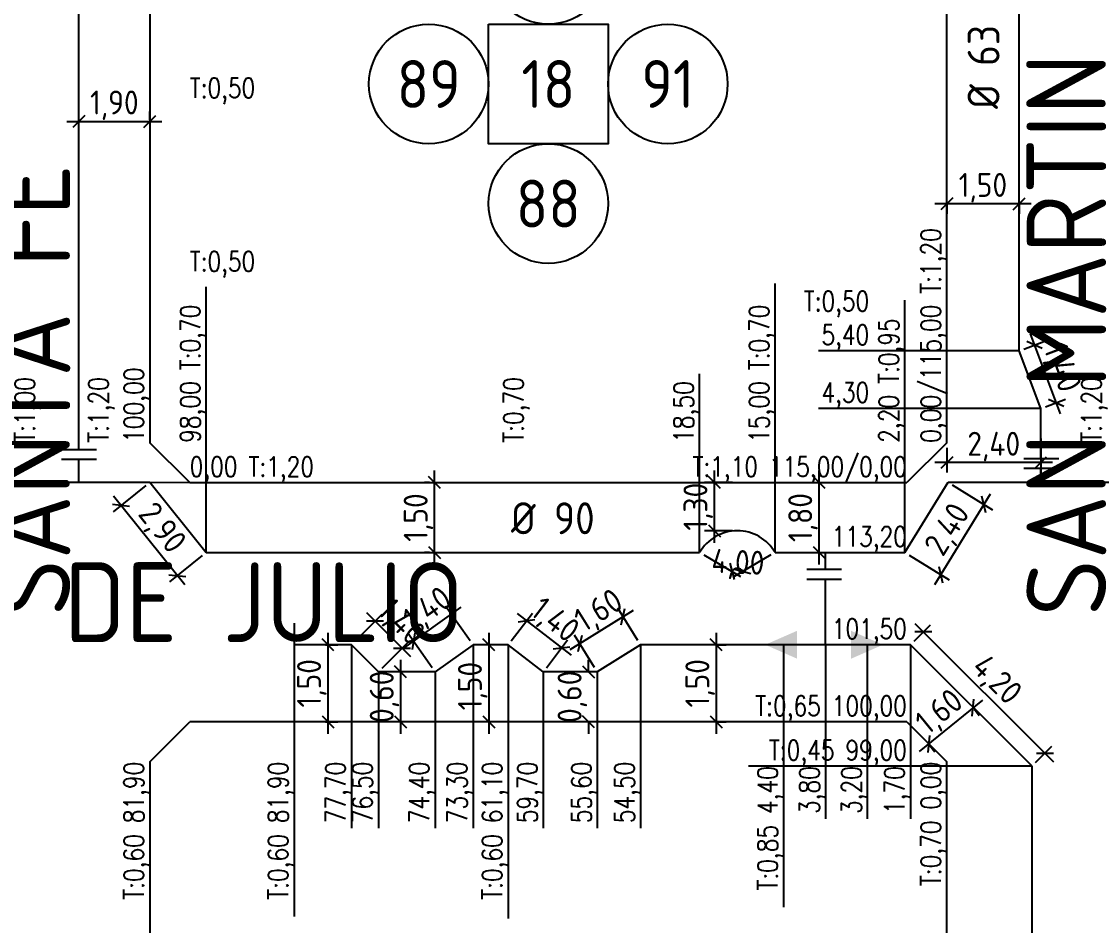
# Model space of a CAD drawing. Extents: x -48 to 13651, y -112 to 3468.
# Drawn here: x 1626.1 to 1760, y 1833.6 to 1947 of the extents above; entities that cross this region are included whole.
import ezdxf
from ezdxf.enums import TextEntityAlignment as Align

# ---------------------------------------------------------------- set-up
doc = ezdxf.new("R2010")
doc.units = 0
doc.header["$LTSCALE"] = 6
doc.header["$MEASUREMENT"] = 0
doc.linetypes.add('HIDDEN', pattern=[0.375, 0.25, -0.125])
doc.layers.get('0').update_dxf_attribs({"linetype": 'CONTINUOUS'})
doc.layers.get('DEFPOINTS').update_dxf_attribs({"linetype": 'CONTINUOUS'})
for name, color, linetype in [('50', 41, 'CONTINUOUS'), ('63', 171, 'CONTINUOUS'), ('90', 11, 'CONTINUOUS'), ('AMPLIACIONES', 2, 'CONTINUOUS'), ('CAS', 7, 'CONTINUOUS'), ('CAÑERIA SIN CROQUIS', 210, 'HIDDEN'), ('COTA', 2, 'CONTINUOUS'), ('MANZANAS', 7, 'CONTINUOUS'), ('NUMERO-CROQUIS', 13, 'CONTINUOUS'), ('NUMERO-MANZANA', 4, 'CONTINUOUS'), ('PROGRESIVA', 60, 'CONTINUOUS'), ('REDUCCIONES', 13, 'CONTINUOUS'), ('TXTDIAMETRO', 7, 'CONTINUOUS')]:
    doc.layers.add(name, color=color, linetype=linetype)
doc.layers.add('ATENCION', color=7, linetype='CONTINUOUS', plot=False)
doc.styles.add('ABADIMTCONDE', font='isocp.shx')
doc.styles.add('GEOSLAB703LTBT', font='isocp.shx', dxfattribs={"width": 0.9, "height": 8})
doc.styles.add('ROMANS', font='romans.shx', dxfattribs={"width": 0.8, "height": 2.5})
doc.dimstyles.new('COTA02', dxfattribs={"dimtxt": 3, "dimasz": 1.5, "dimexe": 1.25, "dimexo": 0.625, "dimgap": 0.3, "dimtad": 1, "dimtoh": 1, "dimdsep": 46, "dimlunit": 6, "dimtxsty": 'ABADIMTCONDE', "dimblk1": 'OBLIQUE', "dimblk2": 'OBLIQUE', "dimsah": 1, "dimcen": 2.5, "dimdle": 1.5, "dimclrd": 60, "dimclre": 60, "dimclrt": 256, "dimadec": 0, "dimazin": 0, "dimtfac": 1, "dimtix": 1, "dimtofl": 0, "dimtmove": 0, "dimatfit": 0, "dimldrblk": 'OBLIQUE', "dimfxl": 1, "dimtolj": 1, "dimtzin": 0, "dimarcsym": 0})

# ---------------------------------------------------------------- blocks, each defined once
blk = doc.blocks.new('CUPLARED')
at = {"layer": 'REDUCCIONES'}
blk.add_lwpolyline([(4, 0, 0, 3.5, 0), (0, 0, 3.5, 3.5, 0)], format="xyseb", dxfattribs=at)
blk = doc.blocks.new('_OBLIQUE')
at = {"color": 0, "linetype": 'ByBlock'}
blk.add_line((-0.5, -0.5), (0.5, 0.5), dxfattribs=at)
blk = doc.blocks.new('*D386')
at = {"layer": 'COTA', "color": 60, "lineweight": -2, "transparency": 16777216}
for p, q in [((1726.22, 1878.89), (1726.22, 1890.65)), ((1726.32, 1889.15), (1727.47, 1889.15)), ((1726.32, 1880.39), (1727.47, 1880.39))]:
    blk.add_line(p, q, dxfattribs=at)
at = {"layer": 'DEFPOINTS', "color": 0, "transparency": 16777216}
for p in [(1725.7, 1889.15), (1726.22, 1889.15), (1725.7, 1880.39)]:
    blk.add_point(p, dxfattribs=at)
at = {"layer": 'COTA', "color": 60, "lineweight": -2, "transparency": 16777216, "xscale": 1.5, "yscale": 1.5, "zscale": 1.5}
for p, rotation in [((1726.22, 1889.15), 90), ((1726.22, 1880.39), 270)]:
    blk.add_blockref('_OBLIQUE', p, dxfattribs=dict(at, rotation=rotation))
at = {"layer": 'COTA', "transparency": 16777216, "insert": (1724.2, 1884.77), "char_height": 3, "attachment_point": 5, "rotation": 90, "style": 'ABADIMTCONDE'}
blk.add_mtext('\\A1;1,80', dxfattribs=at)
blk = doc.blocks.new('*D387')
at = {"layer": 'COTA', "color": 60, "lineweight": -2, "transparency": 16777216}
for p, q in [((1742.93, 1888.85), (1747.97, 1885.75)), ((1747.69, 1887.68), (1740.68, 1876.33)), ((1737.5, 1880.06), (1742.54, 1876.95))]:
    blk.add_line(p, q, dxfattribs=at)
at = {"layer": 'DEFPOINTS', "color": 0, "transparency": 16777216}
for p in [(1742.4, 1889.18), (1736.97, 1880.39), (1741.47, 1877.61)]:
    blk.add_point(p, dxfattribs=at)
at = {"layer": 'COTA', "color": 60, "lineweight": -2, "transparency": 16777216, "xscale": 1.5, "yscale": 1.5, "zscale": 1.5}
for p, rotation in [((1746.9, 1886.41), 58.31631668553894), ((1741.47, 1877.61), 238.3163166855389)]:
    blk.add_blockref('_OBLIQUE', p, dxfattribs=dict(at, rotation=rotation))
at = {"layer": 'COTA', "transparency": 16777216, "insert": (1742.51, 1883.15), "char_height": 3, "attachment_point": 5, "rotation": 58.3163, "style": 'ABADIMTCONDE'}
blk.add_mtext('\\A1;2,40', dxfattribs=at)
blk = doc.blocks.new('*D390')
at = {"layer": 'COTA', "color": 60, "lineweight": -2, "transparency": 16777216}
for p, q in [((1713.08, 1881.61), (1713.08, 1890.65)), ((1715.34, 1889.15), (1711.83, 1889.15)), ((1715.34, 1883.11), (1711.83, 1883.11))]:
    blk.add_line(p, q, dxfattribs=at)
at = {"layer": 'DEFPOINTS', "color": 0, "transparency": 16777216}
for p in [(1713.08, 1889.15), (1715.96, 1889.15), (1715.96, 1883.11)]:
    blk.add_point(p, dxfattribs=at)
at = {"layer": 'COTA', "color": 60, "lineweight": -2, "transparency": 16777216, "xscale": 1.5, "yscale": 1.5, "zscale": 1.5}
for p, rotation in [((1713.08, 1889.15), 90), ((1713.08, 1883.11), 270)]:
    blk.add_blockref('_OBLIQUE', p, dxfattribs=dict(at, rotation=rotation))
at = {"layer": 'COTA', "transparency": 16777216, "insert": (1711.05, 1886.13), "char_height": 3, "attachment_point": 5, "rotation": 90, "style": 'ABADIMTCONDE'}
blk.add_mtext('\\A1;1,30', dxfattribs=at)
blk = doc.blocks.new('*D391')
at = {"layer": 'COTA', "color": 60, "lineweight": -2, "transparency": 16777216}
for p, q in [((1677.97, 1878.89), (1677.97, 1890.65)), ((1677.34, 1889.15), (1676.72, 1889.15)), ((1677.34, 1880.39), (1676.72, 1880.39))]:
    blk.add_line(p, q, dxfattribs=at)
at = {"layer": 'DEFPOINTS', "color": 0, "transparency": 16777216}
for p in [(1677.97, 1889.15), (1677.97, 1889.15), (1677.97, 1880.39)]:
    blk.add_point(p, dxfattribs=at)
at = {"layer": 'COTA', "color": 60, "lineweight": -2, "transparency": 16777216, "xscale": 1.5, "yscale": 1.5, "zscale": 1.5}
for p, rotation in [((1677.97, 1889.15), 90), ((1677.97, 1880.39), 270)]:
    blk.add_blockref('_OBLIQUE', p, dxfattribs=dict(at, rotation=rotation))
at = {"layer": 'COTA', "transparency": 16777216, "insert": (1675.94, 1884.77), "char_height": 3, "attachment_point": 5, "rotation": 90, "style": 'ABADIMTCONDE'}
blk.add_mtext('\\A1;1,50', dxfattribs=at)
blk = doc.blocks.new('*D392')
at = {"layer": 'COTA', "color": 60, "lineweight": -2, "transparency": 16777216}
for p, q in [((1641.75, 1888.79), (1637.64, 1885.49)), ((1646.63, 1876.31), (1637.68, 1887.44)), ((1648.82, 1879.99), (1644.72, 1876.69))]:
    blk.add_line(p, q, dxfattribs=at)
at = {"layer": 'DEFPOINTS', "color": 0, "transparency": 16777216}
for p in [(1642.23, 1889.18), (1638.62, 1886.27), (1649.31, 1880.39)]:
    blk.add_point(p, dxfattribs=at)
at = {"layer": 'COTA', "color": 60, "lineweight": -2, "transparency": 16777216, "xscale": 1.5, "yscale": 1.5, "zscale": 1.5}
for p, rotation in [((1638.62, 1886.27), 128.8144138170572), ((1645.69, 1877.48), 308.8144138170572)]:
    blk.add_blockref('_OBLIQUE', p, dxfattribs=dict(at, rotation=rotation))
at = {"layer": 'COTA', "transparency": 16777216, "insert": (1643.59, 1883.31), "char_height": 3, "attachment_point": 5, "rotation": 308.8144, "style": 'ABADIMTCONDE'}
blk.add_mtext('\\A1;2,90', dxfattribs=at)
blk = doc.blocks.new('*D393')
at = {"layer": 'COTA', "color": 60, "lineweight": -2, "transparency": 16777216}
for p, q in [((1711.76, 1880.07), (1716.37, 1877.38)), ((1720.17, 1880.07), (1715.56, 1877.38))]:
    blk.add_line(p, q, dxfattribs=at)
blk.add_arc((1715.96, 1877.62), 0.78, 30.2768, 149.7232, dxfattribs=at)
at = {"layer": 'DEFPOINTS', "color": 0, "transparency": 16777216}
for p in [(1711.22, 1880.39), (1720.71, 1880.39), (1716.23, 1878.35), (1715.96, 1877.62)]:
    blk.add_point(p, dxfattribs=at)
at = {"layer": 'COTA', "color": 60, "lineweight": -2, "transparency": 16777216, "xscale": 1.5, "yscale": 1.5, "zscale": 1.5}
for p, rotation in [((1715.29, 1878.01), 239.7231816192588), ((1716.64, 1878.01), 300.2768183807389)]:
    blk.add_blockref('_OBLIQUE', p, dxfattribs=dict(at, rotation=rotation))
at = {"layer": 'COTA', "transparency": 16777216, "insert": (1716.02, 1878.86), "char_height": 3, "attachment_point": 5, "rotation": 357.4623, "style": 'ABADIMTCONDE'}
blk.add_mtext('\\A1;4,00', dxfattribs=at)
blk = doc.blocks.new('*D394')
at = {"layer": 'COTA', "color": 60, "lineweight": -2, "transparency": 16777216}
for p, q in [((1633.33, 1934.65), (1633.33, 1935.7)), ((1642.23, 1934.65), (1642.23, 1935.7)), ((1631.83, 1934.45), (1643.73, 1934.45))]:
    blk.add_line(p, q, dxfattribs=at)
at = {"layer": 'DEFPOINTS', "color": 0, "transparency": 16777216}
for p in [(1633.33, 1934.02), (1642.23, 1934.45), (1642.23, 1934.02)]:
    blk.add_point(p, dxfattribs=at)
at = {"layer": 'COTA', "color": 60, "lineweight": -2, "transparency": 16777216, "xscale": 1.5, "yscale": 1.5, "zscale": 1.5, "rotation": 180}
blk.add_blockref('_OBLIQUE', (1633.33, 1934.45), dxfattribs=at)
at = {"layer": 'COTA', "color": 60, "lineweight": -2, "transparency": 16777216, "xscale": 1.5, "yscale": 1.5, "zscale": 1.5}
blk.add_blockref('_OBLIQUE', (1642.23, 1934.45), dxfattribs=at)
at = {"layer": 'COTA', "transparency": 16777216, "insert": (1637.78, 1936.47), "char_height": 3, "attachment_point": 5, "style": 'ABADIMTCONDE'}
blk.add_mtext('\\A1;1,90', dxfattribs=at)
blk = doc.blocks.new('*D404')
at = {"layer": 'COTA', "color": 60, "lineweight": -2, "transparency": 16777216}
for p, q in [((1752.81, 1924.11), (1740.73, 1924.11)), ((1742.23, 1924.12), (1742.23, 1922.86)), ((1751.31, 1924.12), (1751.31, 1922.86))]:
    blk.add_line(p, q, dxfattribs=at)
at = {"layer": 'DEFPOINTS', "color": 0, "transparency": 16777216}
for p in [(1742.23, 1924.74), (1751.31, 1924.74), (1742.23, 1924.11)]:
    blk.add_point(p, dxfattribs=at)
at = {"layer": 'COTA', "color": 60, "lineweight": -2, "transparency": 16777216, "xscale": 1.5, "yscale": 1.5, "zscale": 1.5, "rotation": 180}
blk.add_blockref('_OBLIQUE', (1742.23, 1924.11), dxfattribs=at)
at = {"layer": 'COTA', "color": 60, "lineweight": -2, "transparency": 16777216, "xscale": 1.5, "yscale": 1.5, "zscale": 1.5}
blk.add_blockref('_OBLIQUE', (1751.31, 1924.11), dxfattribs=at)
at = {"layer": 'COTA', "transparency": 16777216, "insert": (1746.77, 1926.13), "char_height": 3, "attachment_point": 5, "style": 'ABADIMTCONDE'}
blk.add_mtext('\\A1;1,50', dxfattribs=at)
blk = doc.blocks.new('*D405')
at = {"layer": 'COTA', "color": 60, "lineweight": -2, "transparency": 16777216}
for p, q in [((1752.71, 1907.8), (1756.48, 1897.77)), ((1751.9, 1905.89), (1754.41, 1906.84)), ((1754.61, 1898.67), (1757.12, 1899.62))]:
    blk.add_line(p, q, dxfattribs=at)
at = {"layer": 'DEFPOINTS', "color": 0, "transparency": 16777216}
for p in [(1751.31, 1905.67), (1755.95, 1899.18), (1754.02, 1898.45)]:
    blk.add_point(p, dxfattribs=at)
at = {"layer": 'COTA', "color": 60, "lineweight": -2, "transparency": 16777216, "xscale": 1.5, "yscale": 1.5, "zscale": 1.5}
for p, rotation in [((1753.24, 1906.4), 110.584282815248), ((1755.95, 1899.18), 290.5842828152481)]:
    blk.add_blockref('_OBLIQUE', p, dxfattribs=dict(at, rotation=rotation))
at = {"layer": 'COTA', "transparency": 16777216, "insert": (1756.49, 1903.5), "char_height": 3, "attachment_point": 5, "rotation": 290.5843, "style": 'ABADIMTCONDE'}
blk.add_mtext('\\A1;1,40', dxfattribs=at)
blk = doc.blocks.new('*D406')
at = {"layer": 'COTA', "color": 60, "lineweight": -2, "transparency": 16777216}
for p, q in [((1754.02, 1894.7), (1754.02, 1890.4)), ((1742.23, 1893.52), (1742.23, 1890.4)), ((1755.52, 1891.65), (1740.73, 1891.65))]:
    blk.add_line(p, q, dxfattribs=at)
at = {"layer": 'DEFPOINTS', "color": 0, "transparency": 16777216}
for p in [(1754.02, 1895.32), (1742.23, 1894.15), (1742.23, 1891.65)]:
    blk.add_point(p, dxfattribs=at)
at = {"layer": 'COTA', "color": 60, "lineweight": -2, "transparency": 16777216, "xscale": 1.5, "yscale": 1.5, "zscale": 1.5, "rotation": 180}
blk.add_blockref('_OBLIQUE', (1742.23, 1891.65), dxfattribs=at)
at = {"layer": 'COTA', "color": 60, "lineweight": -2, "transparency": 16777216, "xscale": 1.5, "yscale": 1.5, "zscale": 1.5}
blk.add_blockref('_OBLIQUE', (1754.02, 1891.65), dxfattribs=at)
at = {"layer": 'COTA', "transparency": 16777216, "insert": (1748.13, 1893.67), "char_height": 3, "attachment_point": 5, "style": 'ABADIMTCONDE'}
blk.add_mtext('\\A1;2,40', dxfattribs=at)
blk = doc.blocks.new('*D492')
at = {"layer": 'COTA', "color": 60, "lineweight": -2, "transparency": 16777216}
for p, q in [((1746.7, 1861.88), (1738.79, 1855.42)), ((1745.71, 1860.72), (1746.32, 1859.96)), ((1740.13, 1856.16), (1740.75, 1855.4))]:
    blk.add_line(p, q, dxfattribs=at)
at = {"layer": 'DEFPOINTS', "color": 0, "transparency": 16777216}
for p in [(1745.31, 1861.2), (1739.73, 1856.65), (1739.96, 1856.37)]:
    blk.add_point(p, dxfattribs=at)
at = {"layer": 'COTA', "color": 60, "lineweight": -2, "transparency": 16777216, "xscale": 1.5, "yscale": 1.5, "zscale": 1.5}
for p, rotation in [((1745.53, 1860.93), 39.25220894359737), ((1739.96, 1856.37), 219.2522089435974)]:
    blk.add_blockref('_OBLIQUE', p, dxfattribs=dict(at, rotation=rotation))
at = {"layer": 'COTA', "transparency": 16777216, "insert": (1741.46, 1860.22), "char_height": 3, "attachment_point": 5, "rotation": 39.2522, "style": 'ABADIMTCONDE'}
blk.add_mtext('\\A1;1,60', dxfattribs=at)
blk = doc.blocks.new('*D493')
at = {"layer": 'COTA', "color": 60, "lineweight": -2, "transparency": 16777216}
for p, q in [((1738.13, 1869.26), (1740.18, 1871.31)), ((1738.24, 1871.49), (1755.61, 1854.14)), ((1753.38, 1854.03), (1755.43, 1856.09))]:
    blk.add_line(p, q, dxfattribs=at)
at = {"layer": 'DEFPOINTS', "color": 0, "transparency": 16777216}
for p in [(1737.69, 1868.82), (1754.55, 1855.2), (1752.94, 1853.59)]:
    blk.add_point(p, dxfattribs=at)
at = {"layer": 'COTA', "color": 60, "lineweight": -2, "transparency": 16777216, "xscale": 1.5, "yscale": 1.5, "zscale": 1.5}
for p, rotation in [((1739.3, 1870.43), 135.0429686897552), ((1754.55, 1855.2), 315.0429686897552)]:
    blk.add_blockref('_OBLIQUE', p, dxfattribs=dict(at, rotation=rotation))
at = {"layer": 'COTA', "transparency": 16777216, "insert": (1748.35, 1864.25), "char_height": 3, "attachment_point": 5, "rotation": 315.043, "style": 'ABADIMTCONDE'}
blk.add_mtext('\\A1;4,20', dxfattribs=at)
blk = doc.blocks.new('*D494')
at = {"layer": 'COTA', "color": 60, "lineweight": -2, "transparency": 16777216}
for p, q in [((1713.31, 1870.32), (1713.31, 1857.65)), ((1713.41, 1868.82), (1714.56, 1868.82)), ((1713.41, 1859.15), (1714.56, 1859.15))]:
    blk.add_line(p, q, dxfattribs=at)
at = {"layer": 'DEFPOINTS', "color": 0, "transparency": 16777216}
for p in [(1712.78, 1868.82), (1712.78, 1859.15), (1713.31, 1859.15)]:
    blk.add_point(p, dxfattribs=at)
at = {"layer": 'COTA', "color": 60, "lineweight": -2, "transparency": 16777216, "xscale": 1.5, "yscale": 1.5, "zscale": 1.5}
for p, rotation in [((1713.31, 1868.82), 90), ((1713.31, 1859.15), 270)]:
    blk.add_blockref('_OBLIQUE', p, dxfattribs=dict(at, rotation=rotation))
at = {"layer": 'COTA', "transparency": 16777216, "insert": (1711.29, 1863.98), "char_height": 3, "attachment_point": 5, "rotation": 90, "style": 'ABADIMTCONDE'}
blk.add_mtext('\\A1;1,50', dxfattribs=at)
blk = doc.blocks.new('*D495')
at = {"layer": 'COTA', "color": 60, "lineweight": -2, "transparency": 16777216}
for p, q in [((1673.7, 1866.93), (1673.7, 1857.65)), ((1673.86, 1865.43), (1672.45, 1865.43)), ((1673.86, 1859.15), (1672.45, 1859.15))]:
    blk.add_line(p, q, dxfattribs=at)
at = {"layer": 'DEFPOINTS', "color": 0, "transparency": 16777216}
for p in [(1674.49, 1865.43), (1673.7, 1859.15), (1674.49, 1859.15)]:
    blk.add_point(p, dxfattribs=at)
at = {"layer": 'COTA', "color": 60, "lineweight": -2, "transparency": 16777216, "xscale": 1.5, "yscale": 1.5, "zscale": 1.5}
for p, rotation in [((1673.7, 1865.43), 90), ((1673.7, 1859.15), 270)]:
    blk.add_blockref('_OBLIQUE', p, dxfattribs=dict(at, rotation=rotation))
at = {"layer": 'COTA', "transparency": 16777216, "insert": (1671.68, 1862.29), "char_height": 3, "attachment_point": 5, "rotation": 90, "style": 'ABADIMTCONDE'}
blk.add_mtext('\\A1;0,60', dxfattribs=at)
blk = doc.blocks.new('*D496')
at = {"layer": 'COTA', "color": 60, "lineweight": -2, "transparency": 16777216}
for p, q in [((1684.78, 1870.32), (1684.78, 1857.65)), ((1686.1, 1868.82), (1683.53, 1868.82)), ((1686.1, 1859.15), (1683.53, 1859.15))]:
    blk.add_line(p, q, dxfattribs=at)
at = {"layer": 'DEFPOINTS', "color": 0, "transparency": 16777216}
for p in [(1686.72, 1868.82), (1684.78, 1859.15), (1686.72, 1859.15)]:
    blk.add_point(p, dxfattribs=at)
at = {"layer": 'COTA', "color": 60, "lineweight": -2, "transparency": 16777216, "xscale": 1.5, "yscale": 1.5, "zscale": 1.5}
for p, rotation in [((1684.78, 1868.82), 90), ((1684.78, 1859.15), 270)]:
    blk.add_blockref('_OBLIQUE', p, dxfattribs=dict(at, rotation=rotation))
at = {"layer": 'COTA', "transparency": 16777216, "insert": (1682.75, 1863.63), "char_height": 3, "attachment_point": 5, "rotation": 90, "style": 'ABADIMTCONDE'}
blk.add_mtext('\\A1;1,50', dxfattribs=at)
blk = doc.blocks.new('*D497')
at = {"layer": 'COTA', "color": 60, "lineweight": -2, "transparency": 16777216}
for p, q in [((1664.59, 1870.32), (1664.59, 1857.65)), ((1664.26, 1868.82), (1665.84, 1868.82)), ((1664.26, 1859.15), (1665.84, 1859.15))]:
    blk.add_line(p, q, dxfattribs=at)
at = {"layer": 'DEFPOINTS', "color": 0, "transparency": 16777216}
for p in [(1663.64, 1868.82), (1663.64, 1859.15), (1664.59, 1859.15)]:
    blk.add_point(p, dxfattribs=at)
at = {"layer": 'COTA', "color": 60, "lineweight": -2, "transparency": 16777216, "xscale": 1.5, "yscale": 1.5, "zscale": 1.5}
for p, rotation in [((1664.59, 1868.82), 90), ((1664.59, 1859.15), 270)]:
    blk.add_blockref('_OBLIQUE', p, dxfattribs=dict(at, rotation=rotation))
at = {"layer": 'COTA', "transparency": 16777216, "insert": (1662.56, 1863.98), "char_height": 3, "attachment_point": 5, "rotation": 90, "style": 'ABADIMTCONDE'}
blk.add_mtext('\\A1;1,50', dxfattribs=at)
blk = doc.blocks.new('*D498')
at = {"layer": 'COTA', "color": 60, "lineweight": -2, "transparency": 16777216}
for p, q in [((1667.98, 1869.26), (1671.38, 1872.66)), ((1669.44, 1872.84), (1674.95, 1867.34)), ((1671.37, 1865.87), (1674.77, 1869.28))]:
    blk.add_line(p, q, dxfattribs=at)
at = {"layer": 'DEFPOINTS', "color": 0, "transparency": 16777216}
for p in [(1667.54, 1868.82), (1673.89, 1868.4), (1670.93, 1865.43)]:
    blk.add_point(p, dxfattribs=at)
at = {"layer": 'COTA', "color": 60, "lineweight": -2, "transparency": 16777216, "xscale": 1.5, "yscale": 1.5, "zscale": 1.5}
for p, rotation in [((1670.5, 1871.78), 135.0429175225598), ((1673.89, 1868.4), 315.0429175225598)]:
    blk.add_blockref('_OBLIQUE', p, dxfattribs=dict(at, rotation=rotation))
at = {"layer": 'COTA', "transparency": 16777216, "insert": (1673.63, 1871.52), "char_height": 3, "attachment_point": 5, "rotation": 315.0429, "style": 'ABADIMTCONDE'}
blk.add_mtext('\\A1;1,40', dxfattribs=at)
blk = doc.blocks.new('*D499')
at = {"layer": 'COTA', "color": 60, "lineweight": -2, "transparency": 16777216}
for p, q in [((1674.1, 1868.38), (1681.29, 1873.51)), ((1682.43, 1869.32), (1679.34, 1873.65)), ((1677.68, 1865.94), (1674.6, 1870.27))]:
    blk.add_line(p, q, dxfattribs=at)
at = {"layer": 'DEFPOINTS', "color": 0, "transparency": 16777216}
for p in [(1680.07, 1872.64), (1682.79, 1868.82), (1678.05, 1865.43)]:
    blk.add_point(p, dxfattribs=at)
at = {"layer": 'COTA', "color": 60, "lineweight": -2, "transparency": 16777216, "xscale": 1.5, "yscale": 1.5, "zscale": 1.5}
for p, rotation in [((1680.07, 1872.64), 35.49712796038099), ((1675.32, 1869.25), 215.497127960381)]:
    blk.add_blockref('_OBLIQUE', p, dxfattribs=dict(at, rotation=rotation))
at = {"layer": 'COTA', "transparency": 16777216, "insert": (1677.22, 1873.09), "char_height": 3, "attachment_point": 5, "rotation": 35.4971, "style": 'ABADIMTCONDE'}
blk.add_mtext('\\A1;1,40', dxfattribs=at)
blk = doc.blocks.new('*D500')
at = {"layer": 'COTA', "color": 60, "lineweight": -2, "transparency": 16777216}
for p, q in [((1687.58, 1869.31), (1690.26, 1872.79)), ((1688.31, 1872.72), (1695.09, 1867.5)), ((1691.99, 1865.93), (1694.66, 1869.41))]:
    blk.add_line(p, q, dxfattribs=at)
at = {"layer": 'DEFPOINTS', "color": 0, "transparency": 16777216}
for p in [(1687.2, 1868.82), (1693.9, 1868.42), (1691.61, 1865.43)]:
    blk.add_point(p, dxfattribs=at)
at = {"layer": 'COTA', "color": 60, "lineweight": -2, "transparency": 16777216, "xscale": 1.5, "yscale": 1.5, "zscale": 1.5}
for p, rotation in [((1689.5, 1871.8), 142.4729547388051), ((1693.9, 1868.42), 322.4729547388051)]:
    blk.add_blockref('_OBLIQUE', p, dxfattribs=dict(at, rotation=rotation))
at = {"layer": 'COTA', "transparency": 16777216, "insert": (1692.93, 1871.72), "char_height": 3, "attachment_point": 5, "rotation": 322.473, "style": 'ABADIMTCONDE'}
blk.add_mtext('\\A1;1,40', dxfattribs=at)
blk = doc.blocks.new('*D501')
at = {"layer": 'COTA', "color": 60, "lineweight": -2, "transparency": 16777216}
for p, q in [((1697.29, 1865.43), (1697.29, 1866.93)), ((1696.66, 1865.43), (1696.04, 1865.43)), ((1696.66, 1859.15), (1696.04, 1859.15)), ((1697.29, 1859.15), (1697.29, 1857.65))]:
    blk.add_line(p, q, dxfattribs=at)
at = {"layer": 'DEFPOINTS', "color": 0, "transparency": 16777216}
for p in [(1697.29, 1865.43), (1697.29, 1859.15), (1697.29, 1859.15)]:
    blk.add_point(p, dxfattribs=at)
at = {"layer": 'COTA', "color": 60, "lineweight": -2, "transparency": 16777216, "xscale": 1.5, "yscale": 1.5, "zscale": 1.5}
for p, rotation in [((1697.29, 1865.43), 270), ((1697.29, 1859.15), 90)]:
    blk.add_blockref('_OBLIQUE', p, dxfattribs=dict(at, rotation=rotation))
at = {"layer": 'COTA', "transparency": 16777216, "insert": (1695.26, 1862.29), "char_height": 3, "attachment_point": 5, "rotation": 90, "style": 'ABADIMTCONDE'}
blk.add_mtext('\\A1;0,60', dxfattribs=at)
blk = doc.blocks.new('*D502')
at = {"layer": 'COTA', "color": 60, "lineweight": -2, "transparency": 16777216}
for p, q in [((1702.88, 1873.13), (1694.92, 1868.16)), ((1703.48, 1869.35), (1700.95, 1873.4)), ((1698.05, 1865.96), (1695.53, 1870.01))]:
    blk.add_line(p, q, dxfattribs=at)
at = {"layer": 'DEFPOINTS', "color": 0, "transparency": 16777216}
for p in [(1696.19, 1868.95), (1703.81, 1868.82), (1698.38, 1865.43)]:
    blk.add_point(p, dxfattribs=at)
at = {"layer": 'COTA', "color": 60, "lineweight": -2, "transparency": 16777216, "xscale": 1.5, "yscale": 1.5, "zscale": 1.5}
for p, rotation in [((1701.61, 1872.34), 31.96678675541623), ((1696.19, 1868.95), 211.9667867554162)]:
    blk.add_blockref('_OBLIQUE', p, dxfattribs=dict(at, rotation=rotation))
at = {"layer": 'COTA', "transparency": 16777216, "insert": (1698.69, 1872.9), "char_height": 3, "attachment_point": 5, "rotation": 31.9668, "style": 'ABADIMTCONDE'}
blk.add_mtext('\\A1;1,60', dxfattribs=at)
blk = doc.blocks.new('D63')
at = {"layer": 'TXTDIAMETRO', "color": 7, "ltscale": 0.1, "style": 'ABADIMTCONDE'}
blk.add_text('Ø 63', height=4, dxfattribs=at).set_placement((0, 0), align=Align.MIDDLE)
blk = doc.blocks.new('Ø90')
at = {"layer": 'TXTDIAMETRO', "color": 7, "ltscale": 0.1, "style": 'ABADIMTCONDE'}
blk.add_text('Ø 90', height=4, dxfattribs=at).set_placement((0, 0), align=Align.MIDDLE)

msp = doc.modelspace()

# ---------------------------------------------------------------- linework, layer by layer
at = {"layer": '50', "ltscale": 0.1}
for p, q in [((1633.332, 1893.319), (1633.332, 1964.461)), ((1667.541, 1868.815), (1660.334, 1868.815)), ((1670.93, 1865.432), (1667.541, 1868.815)), ((1682.79, 1868.815), (1678.046, 1865.432)), ((1687.202, 1868.815), (1682.79, 1868.815)), ((1691.607, 1865.432), (1687.202, 1868.815)), ((1703.806, 1868.815), (1698.384, 1865.432)), ((1721.76, 1868.815), (1703.806, 1868.815)), ((1737.686, 1868.815), (1732.265, 1868.815)), ((1752.935, 1853.589), (1737.686, 1868.815)), ((1678.046, 1865.432), (1670.93, 1865.432)), ((1698.384, 1865.432), (1691.607, 1865.432)), ((1752.935, 1763.694), (1752.935, 1853.589))]:
    msp.add_line(p, q, dxfattribs=at)
at = {"layer": '63', "ltscale": 0.1}
for p, q in [((1751.31, 1905.671), (1751.31, 1950.992)), ((1754.021, 1898.453), (1751.31, 1905.671)), ((1754.021, 1892.188), (1754.021, 1898.453)), ((1633.332, 1889.072), (1633.332, 1892.071)), ((1754.021, 1889.13), (1754.021, 1890.94)), ((1727.012, 1878.29), (1727.012, 1880.386)), ((1727.012, 1868.815), (1727.012, 1877.042)), ((1732.265, 1868.815), (1721.76, 1868.815))]:
    msp.add_line(p, q, dxfattribs=at)
at = {"layer": '90', "ltscale": 0.1}
for p, q in [((1610.231, 1889.183), (1642.234, 1889.183)), ((1642.234, 1889.183), (1649.311, 1880.386)), ((1736.973, 1880.386), (1742.402, 1889.183)), ((1742.402, 1889.183), (1769.504, 1889.183)), ((1649.311, 1880.386), (1711.219, 1880.386)), ((1720.707, 1880.386), (1736.973, 1880.386))]:
    msp.add_line(p, q, dxfattribs=at)
msp.add_arc((1715.963, 1877.616), 5.493, 30.27682, 149.72318, dxfattribs=at)
at = {"layer": 'CAS', "ltscale": 0.1}
msp.add_line((1660.334, 1871.522), (1660.334, 1866.109), dxfattribs=at)
at = {"layer": 'MANZANAS'}
for p, q in [((1642.234, 1984.145), (1642.234, 1894.145)), ((1742.234, 1894.145), (1742.234, 1984.145)), ((1647.234, 1889.145), (1642.234, 1894.145)), ((1742.234, 1894.145), (1737.234, 1889.145)), ((1647.234, 1889.145), (1737.234, 1889.145)), ((1642.234, 1854.145), (1647.234, 1859.145)), ((1737.234, 1859.145), (1647.234, 1859.145)), ((1737.234, 1859.145), (1742.234, 1854.145)), ((1642.234, 1854.145), (1642.234, 1764.145)), ((1742.234, 1764.145), (1742.234, 1854.145))]:
    msp.add_line(p, q, dxfattribs=at)
at = {"layer": 'NUMERO-CROQUIS'}
for centre in [(1692.234, 1954.145), (1677.234, 1939.145), (1707.234, 1939.145), (1692.234, 1924.145)]:
    msp.add_circle(centre, 7.5, dxfattribs=at)
at = {"layer": 'NUMERO-MANZANA'}
msp.add_lwpolyline([(1684.734, 1946.645), (1699.734, 1946.645), (1699.734, 1931.645), (1684.734, 1931.645)], close=True, dxfattribs=at)
at = {"layer": 'PROGRESIVA'}
for p, q in [((1720.707, 1880.386), (1720.707, 1914.102)), ((1649.311, 1880.386), (1649.311, 1913.711)), ((1736.973, 1880.386), (1736.973, 1912.018)), ((1751.31, 1905.671), (1726.125, 1905.671)), ((1711.219, 1880.386), (1711.219, 1902.774)), ((1754.021, 1898.453), (1726.125, 1898.453)), ((1642.234, 1889.183), (1647.234, 1889.145)), ((1660.334, 1868.815), (1660.334, 1834.725)), ((1667.541, 1868.815), (1667.541, 1845.792)), ((1682.79, 1868.815), (1682.79, 1845.792)), ((1687.202, 1868.815), (1687.202, 1834.464)), ((1703.806, 1868.815), (1703.806, 1845.792)), ((1721.76, 1868.815), (1721.76, 1835.897)), ((1727.012, 1868.815), (1727.012, 1846.964)), ((1732.265, 1868.815), (1732.265, 1846.964)), ((1737.686, 1868.815), (1737.686, 1846.964)), ((1670.93, 1865.432), (1670.93, 1845.792)), ((1678.046, 1865.432), (1678.046, 1845.792)), ((1691.607, 1865.432), (1691.607, 1845.792)), ((1698.384, 1865.432), (1698.384, 1845.792)), ((1752.935, 1853.589), (1717.361, 1853.589))]:
    msp.add_line(p, q, dxfattribs=at)
at = {"layer": 'REDUCCIONES', "ltscale": 0.1}
for p, q in [((1631.145, 1893.319), (1635.52, 1893.319)), ((1631.145, 1892.071), (1635.52, 1892.071)), ((1751.923, 1892.188), (1756.297, 1892.188)), ((1751.923, 1890.94), (1756.297, 1890.94)), ((1724.667, 1878.29), (1729.041, 1878.29)), ((1724.667, 1877.042), (1729.041, 1877.042))]:
    msp.add_line(p, q, dxfattribs=at)

# ---------------------------------------------------------------- block references
at = {"layer": 'AMPLIACIONES', "ltscale": 0.1, "rotation": 90}
msp.add_blockref('D63', (1746.851, 1941.276), dxfattribs=at)
at = {"layer": 'CAÑERIA SIN CROQUIS', "ltscale": 0.1, "rotation": 180}
msp.add_blockref('CUPLARED', (1723.454, 1868.815), dxfattribs=at)
at = {"layer": 'CAÑERIA SIN CROQUIS', "ltscale": 0.1}
msp.add_blockref('CUPLARED', (1730.231, 1868.815), dxfattribs=at)
at = {"layer": 'COTA'}
msp.add_blockref('Ø90', (1692.807, 1884.683), dxfattribs=at)

# ---------------------------------------------------------------- texts
at = {"layer": 'ATENCION', "style": 'GEOSLAB703LTBT'}
for s, p in [('SAN MARTIN', (1757.234, 1872.415)), ('SANTA FE', (1627.234, 1872.415))]:
    msp.add_text(s, height=10, rotation=90, dxfattribs=at).set_placement(p, align=Align.MIDDLE_LEFT)
msp.add_text('9 DE JULIO', height=10, dxfattribs=at).set_placement((1619.141, 1874.145), align=Align.MIDDLE_LEFT)
at = {"layer": 'NUMERO-CROQUIS', "style": 'GEOSLAB703LTBT'}
for s, p in [('89', (1677.234, 1939.145)), ('91', (1707.234, 1939.145)), ('88', (1692.234, 1924.145))]:
    msp.add_text(s, height=6, dxfattribs=at).set_placement(p, align=Align.MIDDLE)
at = {"layer": 'NUMERO-MANZANA', "style": 'GEOSLAB703LTBT'}
msp.add_text('18', height=6, dxfattribs=at).set_placement((1692.234, 1939.145), align=Align.MIDDLE)
at = {"layer": 'PROGRESIVA', "style": 'ROMANS', "width": 0.8}
for s, p in [('T:0,50', (1647.234, 1936.64)), ('T:0,50', (1647.234, 1914.896)), ('0,00 T:1,20', (1647.234, 1889.145))]:
    msp.add_text(s, height=2.5, dxfattribs=at).set_placement(p, align=Align.BOTTOM_LEFT)
for s, p in [('0,00/115,00 T:1,20', (1742.234, 1894.145)), ('98,00 T:0,70', (1649.311, 1894.145)), ('15,00 T:0,70', (1720.707, 1894.145)), ('2,20 T:0,95', (1736.973, 1894.145)), ('100,00', (1642.234, 1894.145)), ('T:1,00', (1628.544, 1894.145)), ('T:1,20', (1637.795, 1894.145)), ('T:0,70', (1689.87, 1894.145)), ('T:1,20', (1762.388, 1894.145)), ('18,50', (1711.219, 1894.145))]:
    msp.add_text(s, height=2.5, rotation=90, dxfattribs=at).set_placement(p, align=Align.BOTTOM_LEFT)
for s, p in [('T:0,50', (1732.509, 1909.898)), ('5,40', (1732.509, 1905.671)), ('4,30', (1732.509, 1898.453)), ('T:1,10 115,00/0,00', (1737.234, 1889.145)), ('113,20', (1737.234, 1880.386)), ('101,50', (1737.234, 1868.815)), ('T:0,65 100,00', (1737.234, 1859.145)), ('T:0,45 99,00', (1737.234, 1853.586))]:
    msp.add_text(s, height=2.5, dxfattribs=at).set_placement(p, align=Align.BOTTOM_RIGHT)
for s, p in [('T:0,60 81,90', (1642.234, 1854.145)), ('T:0,60 81,90', (1660.334, 1854.145)), ('77,70', (1667.541, 1854.145)), ('76,50', (1670.93, 1854.145)), ('74,40', (1678.046, 1854.145)), ('73,30', (1682.79, 1854.145)), ('T:0,60 61,10', (1687.202, 1854.145)), ('59,70', (1691.607, 1854.145)), ('55,60', (1698.384, 1854.145)), ('54,50', (1703.806, 1854.145)), ('T:0,70 0,00', (1742.234, 1854.145)), ('T:0,85 4,40', (1721.76, 1853.589)), ('3,80', (1727.012, 1853.589)), ('3,20', (1732.265, 1853.589)), ('1,70', (1737.686, 1853.589))]:
    msp.add_text(s, height=2.5, rotation=90, dxfattribs=at).set_placement(p, align=Align.BOTTOM_RIGHT)

# ---------------------------------------------------------------- dimensions: what is measured, and where the dimension line sits
at = {"layer": 'COTA'}
for base, p1, p2, text, picture, middle in [((1642.234, 1934.448), (1633.332, 1934.025), (1642.234, 1934.025), '1,90', '*D394', (1637.783, 1936.473)), ((1742.234, 1924.109), (1751.31, 1924.744), (1742.234, 1924.744), '1,50', '*D404', (1746.772, 1926.134)), ((1742.234, 1891.645), (1754.021, 1895.321), (1742.234, 1894.145), '2,40', '*D406', (1748.127, 1893.671))]:
    dim = msp.add_linear_dim(base=base, p1=p1, p2=p2, text=text, dimstyle='COTA02', dxfattribs=at)
    dim.commit()
    dim.dimension.update_dxf_attribs({"geometry": picture, "text_midpoint": middle})
for p1, p2, distance, text, picture, middle in [((1751.31, 1905.671), (1754.021, 1898.453), 2.064, '1,40', '*D405', (1756.493, 1903.499)), ((1737.686, 1868.815), (1752.935, 1853.589), 2.281, '4,20', '*D493', (1748.353, 1864.249)), ((1745.311, 1861.202), (1739.734, 1856.645), 0.352, '1,60', '*D492', (1741.464, 1860.219))]:
    dim = msp.add_aligned_dim(p1=p1, p2=p2, distance=distance, text=text, dimstyle='COTA02', dxfattribs=at)
    dim.commit()
    dim.dimension.update_dxf_attribs({"geometry": picture, "text_midpoint": middle})
for base, p1, p2, text, picture, middle in [((1677.969, 1889.145), (1677.969, 1880.386), (1677.969, 1889.145), '1,50', '*D391', (1675.944, 1884.765)), ((1726.221, 1889.145), (1725.698, 1880.386), (1725.698, 1889.145), '1,80', '*D386', (1724.196, 1884.765)), ((1664.588, 1859.145), (1663.637, 1868.815), (1663.637, 1859.145), '1,50', '*D497', (1662.563, 1863.98)), ((1713.313, 1859.145), (1712.783, 1868.815), (1712.783, 1859.145), '1,50', '*D494', (1711.288, 1863.98)), ((1697.287, 1859.145), (1697.287, 1865.432), (1697.287, 1859.145), '0,60', '*D501', (1695.262, 1862.289))]:
    dim = msp.add_linear_dim(base=base, p1=p1, p2=p2, angle=90, text=text, dimstyle='COTA02', dxfattribs=at)
    dim.commit()
    dim.dimension.update_dxf_attribs({"geometry": picture, "text_midpoint": middle})
for base, p1, p2, angle, text, picture, middle, dimtype in [((1713.075, 1889.145), (1715.963, 1883.109), (1715.963, 1889.145), 90, '1,30', '*D390', (1713.075, 1886.127), 160), ((1638.616, 1886.272), (1649.311, 1880.386), (1642.234, 1889.183), 128.81441, '2,90', '*D392', (1642.016, 1882.045), 161), ((1741.472, 1877.608), (1742.402, 1889.183), (1736.973, 1880.386), 238.31632, '2,40', '*D387', (1744.235, 1882.085), 161), ((1680.066, 1872.635), (1678.046, 1865.432), (1682.79, 1868.815), 35.49713, '1,40', '*D499', (1678.395, 1871.443), 161), ((1696.188, 1868.952), (1703.806, 1868.815), (1698.384, 1865.432), 211.96679, '1,60', '*D502', (1699.762, 1871.183), 161), ((1673.889, 1868.396), (1667.541, 1868.815), (1670.93, 1865.432), 315.04292, '1,40', '*D498', (1672.195, 1870.087), 161), ((1693.901, 1868.418), (1687.202, 1868.815), (1691.607, 1865.432), 322.47295, '1,40', '*D500', (1691.698, 1870.11), 161), ((1684.779, 1859.145), (1686.724, 1868.815), (1686.724, 1859.145), 90, '1,50', '*D496', (1684.779, 1863.631), 160), ((1673.705, 1859.145), (1674.488, 1865.432), (1674.488, 1859.145), 90, '0,60', '*D495', (1673.705, 1862.289), 160)]:
    dim = msp.add_linear_dim(base=base, p1=p1, p2=p2, angle=angle, text=text, dimstyle='COTA02', dxfattribs=at)
    dim.commit()
    dim.dimension.update_dxf_attribs({"geometry": picture, "text_midpoint": middle, "dimtype": dimtype})
dim = msp.add_angular_dim_3p(base=(1716.229, 1878.35), center=(1715.963, 1877.616), p1=(1720.707, 1880.386), p2=(1711.219, 1880.386), text='4,00', dimstyle='COTA02', override={"dimadec": 4}, dxfattribs=at)
dim.commit()
dim.dimension.update_dxf_attribs({"geometry": '*D393', "text_midpoint": (1715.928, 1876.836), "dimtype": 165})

doc.saveas('drawing.dxf')
